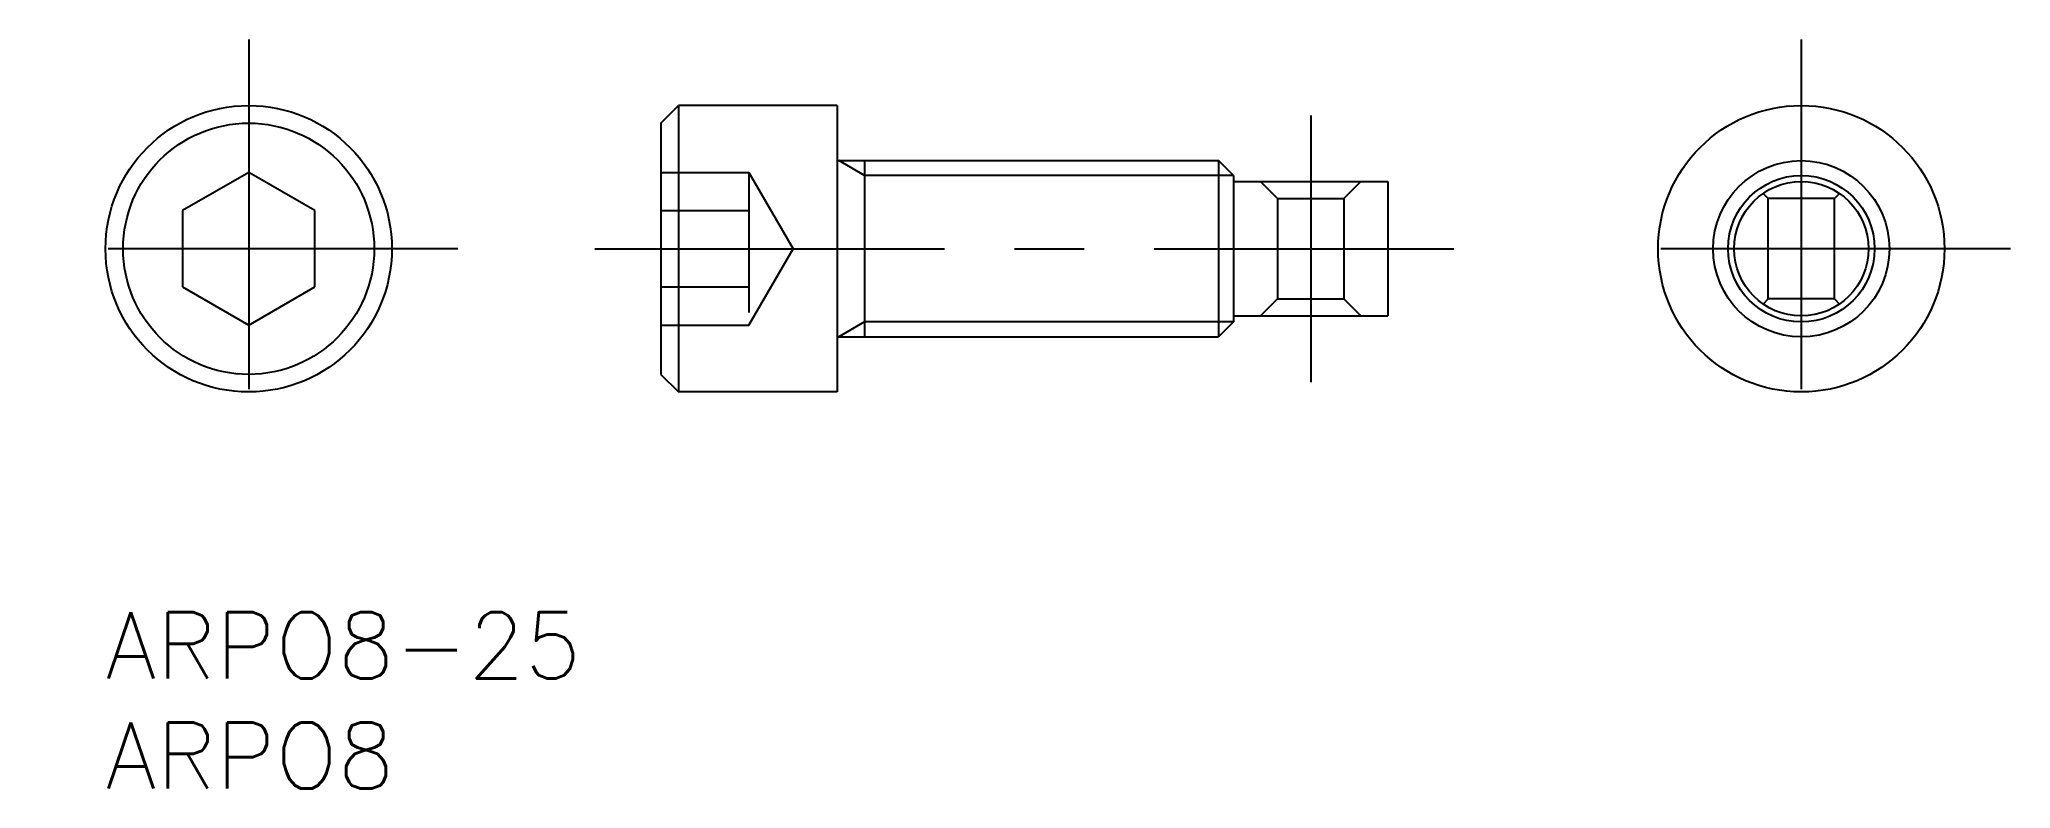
# Model space of a CAD drawing. Extents: x -3 to 86.5, y -8 to 26.
import ezdxf

# ---------------------------------------------------------------- set-up
doc = ezdxf.new("R2010")
doc.units = 0
doc.header["$LTSCALE"] = 0.5
doc.linetypes.add('CENTER', pattern=[50.8, 31.75, -6.35, 6.35, -6.35])
doc.linetypes.add('DASHED', pattern=[19.05, 12.7, -6.35])
for name, color, linetype in [('MSM_CENTER', 1, 'CENTER'), ('MSM_CONTINUOUS', 7, 'CONTINUOUS'), ('MSM_DASHED', 4, 'DASHED'), ('MSM_NARROW', 5, 'CONTINUOUS'), ('MSM_PART_NUMBER', 7, 'CONTINUOUS')]:
    doc.layers.add(name, color=color, linetype=linetype)
doc.styles.get("Standard").update_dxf_attribs({"font": 'txt.shx', "height": 1, "bigfont": 'bigfont.shx'})

# ---------------------------------------------------------------- blocks, each defined once
blk = doc.blocks.new('*U2')
at = {"layer": 'MSM_PART_NUMBER'}
blk.add_text('ARPO8-25', height=3, dxfattribs=at).set_placement((0, -3))
blk = doc.blocks.new('*U3')
at = {"layer": 'MSM_PART_NUMBER'}
blk.add_text('ARPO8', height=3, dxfattribs=at).set_placement((0, -8))

msp = doc.modelspace()

# ---------------------------------------------------------------- linework, layer by layer
at = {"layer": 'MSM_CENTER'}
for p, q in [((6.5, 26), (6.5, 7)), ((76.983, 26), (76.983, 7)), ((54.71, 22.55), (54.71, 10.45)), ((16, 16.5), (-3, 16.5)), ((22.21, 16.5), (61.21, 16.5)), ((86.483, 16.5), (67.483, 16.5))]:
    msp.add_line(p, q, dxfattribs=at)
at = {"layer": 'MSM_CONTINUOUS'}
for p, q in [((25.21, 22.2), (26.01, 23)), ((26.01, 23), (26.01, 10)), ((33.21, 23), (26.01, 23)), ((33.21, 23), (33.21, 10)), ((25.21, 22.2), (25.21, 10.8)), ((6.5, 19.964), (3.5, 18.232)), ((9.5, 18.232), (6.5, 19.964)), ((33.21, 20.5), (50.533, 20.5)), ((34.46, 20.5), (34.46, 12.5)), ((50.533, 20.5), (50.533, 12.5)), ((51.21, 19.823), (50.533, 20.5)), ((51.21, 19.823), (51.21, 13.176)), ((51.21, 19.55), (58.21, 19.55)), ((58.21, 19.55), (58.21, 13.45)), ((3.5, 18.232), (3.5, 14.768)), ((9.5, 14.768), (9.5, 18.232)), ((3.5, 14.768), (6.5, 13.036)), ((6.5, 13.036), (9.5, 14.768)), ((51.21, 13.45), (58.21, 13.45)), ((51.21, 13.176), (50.533, 12.5)), ((33.21, 12.5), (50.533, 12.5)), ((25.21, 10.8), (26.01, 10)), ((33.21, 10), (26.01, 10))]:
    msp.add_line(p, q, dxfattribs=at)
for centre, radius in [((6.5, 16.5), 6.5), ((76.983, 16.5), 6.5), ((6.5, 16.5), 5.7), ((76.983, 16.5), 4), ((76.983, 16.5), 3.05)]:
    msp.add_circle(centre, radius, dxfattribs=at)
at = {"layer": 'MSM_DASHED'}
for p, q in [((25.21, 19.964), (29.21, 19.964)), ((29.21, 19.964), (29.21, 13.036)), ((29.21, 19.964), (31.21, 16.5)), ((53.21, 18.78), (52.44, 19.55)), ((56.21, 18.78), (56.98, 19.55)), ((75.483, 18.78), (75.252, 19.011)), ((78.483, 18.78), (78.715, 19.011)), ((25.21, 18.232), (29.21, 18.232)), ((53.21, 18.78), (53.21, 14.22)), ((53.21, 18.78), (56.21, 18.78)), ((56.21, 18.78), (56.21, 14.22)), ((75.483, 14.22), (75.483, 18.78)), ((78.483, 18.78), (75.483, 18.78)), ((78.483, 14.22), (78.483, 18.78)), ((29.21, 13.036), (31.21, 16.5)), ((25.21, 14.768), (29.21, 14.768)), ((53.21, 14.22), (52.44, 13.45)), ((53.21, 14.22), (56.21, 14.22)), ((56.21, 14.22), (56.98, 13.45)), ((75.483, 14.22), (75.252, 13.989)), ((78.483, 14.22), (75.483, 14.22)), ((78.483, 14.22), (78.715, 13.989)), ((25.21, 13.036), (29.21, 13.036))]:
    msp.add_line(p, q, dxfattribs=at)
at = {"layer": 'MSM_NARROW'}
for p, q in [((34.46, 19.823), (33.288, 20.5)), ((51.21, 19.823), (34.46, 19.823)), ((34.46, 13.176), (33.288, 12.5)), ((51.21, 13.176), (34.46, 13.176))]:
    msp.add_line(p, q, dxfattribs=at)
msp.add_circle((76.983, 16.5), 3.324, dxfattribs=at)

# ---------------------------------------------------------------- block references
at = {"layer": 'MSM_CONTINUOUS'}
for name in ['*U2', '*U3']:
    msp.add_blockref(name, (0, 0), dxfattribs=at)

doc.saveas('drawing.dxf')
